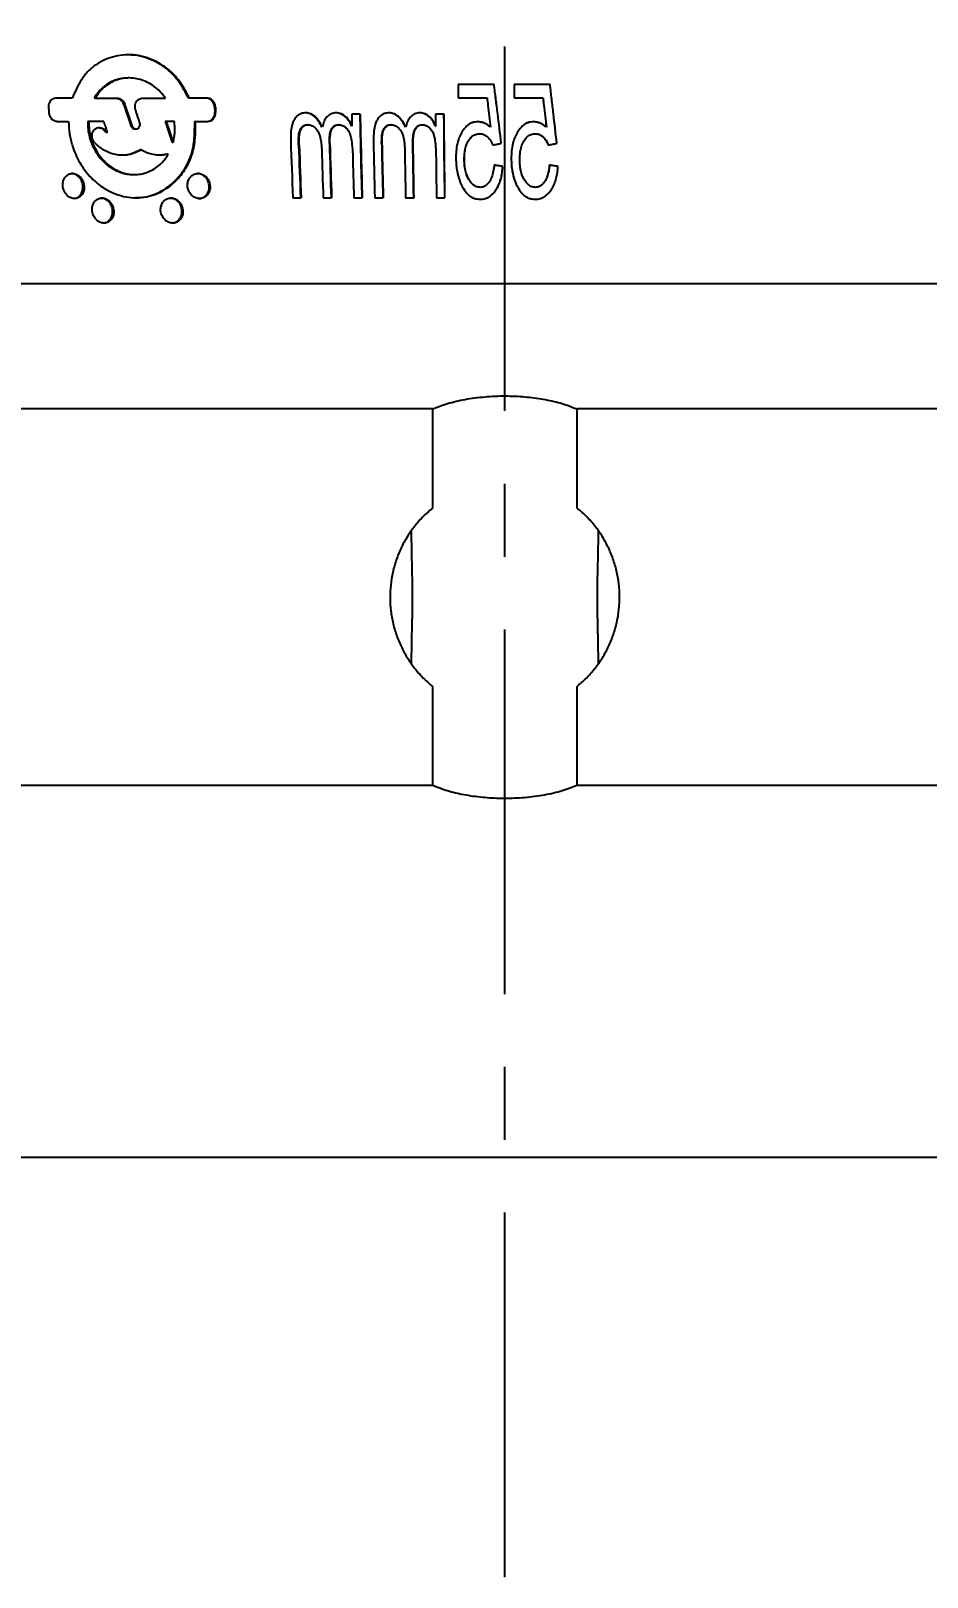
# Model space of a CAD drawing. Header units: millimetres. Extents: x 8 to 862, y 8 to 585.
# Drawn here: x 100.8 to 132.1, y 158.5 to 212.4 of the extents above; entities that cross this region are included whole.
import ezdxf

# ---------------------------------------------------------------- set-up
doc = ezdxf.new("R2010")
doc.units = ezdxf.units.MM
doc.linetypes.add('CENTERX2', pattern=[20.32, 12.7, -2.54, 2.54, -2.54])
doc.layers.add('CENTERLINE', color=4, linetype='CENTERX2')
doc.layers.add('DIMENSIONS', color=2, linetype='Continuous')
doc.layers.add('OUTLINE', color=7, linetype='Continuous', lineweight=25)
doc.styles.add('SLDTEXTSTYLE0', font='TXT', dxfattribs={"width": 0.75})
doc.dimstyles.new('SLDDIMSTYLE2', dxfattribs={"dimtxt": 3.5, "dimasz": 2, "dimexe": 0, "dimexo": 0.0625, "dimgap": 0.875, "dimtad": 1, "dimrnd": 1e-09, "dimzin": 12, "dimdsep": 46, "dimtxsty": 'SLDTEXTSTYLE0', "dimsah": 1, "dimcen": 0.09, "dimadec": 0, "dimazin": 3, "dimtfac": 1, "dimtofl": 0, "dimtmove": 0, "dimatfit": 3, "dimfxl": 0, "dimfrac": 2, "dimtolj": 1, "dimtzin": 12, "dimarcsym": 0})

# ---------------------------------------------------------------- blocks, each defined once
blk = doc.blocks.new('_D_51')
at = {"layer": 'DIMENSIONS'}
for p, q in [((62.483, 208.087), (37.903, 208.087)), ((39.903, 208.087), (39.903, 173.087)), ((117.521, 173.087), (37.903, 173.087))]:
    blk.add_line(p, q, dxfattribs=at)
for points in [[(39.903, 208.087), (39.403, 206.087), (40.403, 206.087)], [(39.903, 173.087), (40.403, 175.087), (39.403, 175.087)]]:
    blk.add_solid(points, dxfattribs=at)
at = {"layer": 'DIMENSIONS', "insert": (35.391, 188.002), "char_height": 3.5, "attachment_point": 1, "rotation": 90, "style": 'SLDTEXTSTYLE0'}
blk.add_mtext('35', dxfattribs=at)

msp = doc.modelspace()

# ---------------------------------------------------------------- linework, layer by layer
at = {"layer": 'CENTERLINE'}
msp.add_line((117.35918, 158.46862), (117.35918, 432.05254), dxfattribs=at)
at = {"layer": 'OUTLINE'}
for p, q in [((104.26988, 210.7126), (104.23156, 210.7126)), ((116.98414, 210.48531), (115.73455, 210.48531)), ((118.93386, 210.48531), (117.68422, 210.48531)), ((102.28102, 210.01075), (101.70878, 210.01075)), ((103.08904, 210.01075), (103.04829, 210.01075)), ((103.08904, 210.01075), (103.84266, 210.01075)), ((104.73744, 210.01075), (105.52991, 210.01075)), ((106.37067, 210.01075), (106.33929, 210.01075)), ((106.97647, 210.01075), (106.37067, 210.01075)), ((115.73715, 210.01778), (116.73826, 210.01778)), ((117.6837, 210.01778), (118.68503, 210.01778)), ((101.75735, 209.20061), (102.15894, 209.20061)), ((102.86506, 209.20061), (102.82345, 209.20061)), ((103.38728, 209.20061), (102.86506, 209.20061)), ((105.55919, 209.20061), (105.52531, 209.20061)), ((105.8439, 209.20061), (105.55919, 209.20061)), ((106.58265, 209.20061), (106.5517, 209.20061)), ((106.58265, 209.20061), (107.0087, 209.20061)), ((110.49662, 209.08271), (110.4769, 209.08271)), ((111.5693, 209.08271), (111.55266, 209.08271)), ((112.31991, 209.44635), (112.02425, 209.44635)), ((113.39574, 209.08271), (113.38435, 209.08271)), ((114.48104, 209.08271), (114.47277, 209.08271)), ((115.24315, 209.44635), (114.94486, 209.44635)), ((103.51413, 208.81541), (103.47427, 208.81541)), ((104.46976, 208.93639), (104.5072, 208.93639)), ((114.94887, 209.03645), (114.94195, 209.03645)), ((104.67864, 208.20709), (104.64195, 208.20709)), ((105.59665, 208.05554), (105.3658, 208.02335)), ((105.63062, 208.05554), (105.59665, 208.05554)), ((105.80038, 208.46591), (105.76701, 208.46591)), ((115.94548, 207.87654), (115.94957, 207.87654)), ((104.41606, 207.34738), (104.45546, 207.34738)), ((109.97447, 206.53726), (110.26271, 206.53726)), ((111.03378, 206.53726), (111.32378, 206.53726)), ((112.09921, 206.53726), (112.39071, 206.53726)), ((112.82862, 206.53726), (113.12098, 206.53726)), ((113.90203, 206.53726), (114.1954, 206.53726)), ((114.97878, 206.53726), (115.27288, 206.53726)), ((151.37801, 203.53726), (83.34036, 203.53726)), ((114.85231, 199.17647), (86.65323, 199.17647)), ((114.85231, 195.73361), (114.85231, 199.17647)), ((148.06513, 199.17647), (119.86605, 199.17647)), ((119.86605, 199.17647), (119.86605, 195.73361)), ((114.85231, 186.05678), (114.85231, 189.49963)), ((119.86605, 189.49963), (119.86605, 186.05678)), ((114.85231, 186.05678), (86.65323, 186.05678)), ((148.06513, 186.05678), (119.86605, 186.05678)), ((158.0304, 173.08726), (76.68797, 173.08726))]:
    msp.add_line(p, q, dxfattribs=at)
at = {"layer": 'OUTLINE', "flags": 128}
for points in [[(115.73455, 210.48531), (115.73486, 210.42684), (115.73518, 210.36837), (115.7355, 210.30992), (115.73582, 210.25147), (115.73615, 210.19304), (115.73648, 210.1346), (115.73682, 210.07618), (115.73715, 210.01778)], [(117.68422, 210.48531), (117.68416, 210.42684), (117.68409, 210.36837), (117.68403, 210.30992), (117.68396, 210.25147), (117.6839, 210.19304), (117.68383, 210.1346), (117.68377, 210.07618), (117.6837, 210.01778)], [(117.68515, 210.48531), (117.68508, 210.42684), (117.68502, 210.36837), (117.68495, 210.30992), (117.68489, 210.25147), (117.68483, 210.19304), (117.68476, 210.1346), (117.68469, 210.07618), (117.68462, 210.01778)], [(114.94486, 209.44635), (114.94534, 209.39508), (114.94584, 209.34382), (114.94633, 209.29258), (114.94683, 209.24133), (114.94734, 209.1901), (114.94785, 209.13887), (114.94836, 209.08766), (114.94887, 209.03645)], [(115.26675, 206.53726), (115.26246, 206.89916), (115.25833, 207.2616), (115.25437, 207.62456), (115.25058, 207.98802), (115.24695, 208.35194), (115.24349, 208.71632), (115.24021, 209.08113), (115.23708, 209.44635)], [(115.27288, 206.53726), (115.26858, 206.89915), (115.26444, 207.26159), (115.26047, 207.62455), (115.25667, 207.988), (115.25304, 208.35193), (115.24957, 208.71631), (115.24628, 209.08112), (115.24315, 209.44635)], [(114.1861, 206.53726), (114.18184, 206.77259), (114.17768, 207.00816), (114.17363, 207.24394), (114.16969, 207.47996), (114.16585, 207.71618), (114.16212, 207.95261), (114.1585, 208.18923), (114.15499, 208.42605)], [(114.1954, 206.53726), (114.19112, 206.77259), (114.18696, 207.00815), (114.1829, 207.24394), (114.17895, 207.47995), (114.1751, 207.71617), (114.17137, 207.9526), (114.16774, 208.18923), (114.16422, 208.42605)], [(114.95962, 208.04537), (114.96183, 207.85638), (114.9641, 207.66752), (114.96641, 207.47879), (114.96878, 207.2902), (114.9712, 207.10175), (114.97368, 206.91344), (114.9762, 206.72527), (114.97878, 206.53726)]]:
    msp.add_lwpolyline(points, dxfattribs=at)
at = {"layer": 'OUTLINE'}
for centre, radius, start, end in [((205.69204, 215.96152), 104.42081, 183.4382256, 183.5409999), ((270.99792, 215.92558), 163.87049, 182.1775354, 182.242952), ((270.781, 215.92933), 163.62503, 182.1821173, 182.2476323), ((419.50986, 215.90272), 307.55338, 181.20288, 181.2792607), ((434.60596, 215.81827), 322.36348, 181.1325968, 181.6498034), ((433.88038, 215.81707), 321.62357, 181.1349897, 181.6533868), ((325.35632, 215.78179), 215.58016, 181.929014, 182.4577183), ((334.67886, 215.77497), 224.62703, 181.8895342, 182.3569353), ((334.20504, 215.77446), 224.13276, 181.8935723, 182.3620055), ((361.98991, 215.76446), 251.12571, 181.7201149, 182.1057149), ((375.24444, 215.77602), 264.10003, 181.5947603, 182.0047327), ((374.63261, 215.77409), 263.47079, 181.598151, 182.0091034), ((413.48023, 215.7526), 301.52188, 181.4647015, 181.75139), ((463.61512, 215.77425), 350.90809, 181.183718, 181.5083781), ((488.80372, 215.77179), 375.80867, 181.1287885, 181.408038), ((487.98477, 215.7713), 374.97751, 181.1312167, 181.4110854), ((572.5432, 215.75438), 458.73378, 180.9402871, 181.1512943)]:
    msp.add_arc(centre, radius, start, end, dxfattribs=at)
for points, knots in [([(106.37067, 210.01075), (106.3182, 210.10833), (106.21326, 210.30347), (106.03795, 210.58481), (105.81704, 210.85601), (105.53875, 211.09308), (105.21511, 211.29137), (104.8688, 211.4333), (104.50612, 211.51654), (104.13593, 211.53102), (103.7746, 211.47797), (103.43511, 211.36307), (103.11849, 211.19187), (102.83447, 210.95647), (102.60271, 210.66529), (102.4286, 210.34053), (102.33025, 210.12075), (102.28102, 210.01075)], [0, 0, 0, 0, 0.05851516, 0.11702144, 0.17511686, 0.24369729, 0.3123296, 0.38078561, 0.4492182, 0.5194098, 0.58961946, 0.65715962, 0.72467662, 0.79566451, 0.86663556, 0.93325641, 1, 1, 1, 1]), ([(106.33929, 210.01075), (106.28668, 210.10834), (106.18146, 210.3035), (106.00571, 210.58481), (105.78413, 210.85617), (105.50488, 211.09324), (105.17997, 211.29212), (104.83257, 211.43213), (104.50356, 211.51359), (104.29354, 211.5148), (104.20465, 211.51531)], [0, 0, 0, 0, 0.11698715, 0.23395504, 0.35010311, 0.48753545, 0.62507268, 0.76224735, 0.89937488, 1, 1, 1, 1]), ([(104.1622, 210.70804), (104.15081, 210.70833), (104.05818, 210.71068), (103.88829, 210.67217), (103.66072, 210.5929), (103.45183, 210.46853), (103.28212, 210.32273), (103.14755, 210.16806), (103.08138, 210.06319), (103.04829, 210.01075)], [0, 0, 0, 0, 0.02480262, 0.20169263, 0.37859591, 0.55627241, 0.73397443, 0.86698239, 1, 1, 1, 1]), ([(105.52991, 210.01075), (105.4716, 210.08701), (105.35499, 210.23949), (105.14129, 210.42398), (104.90759, 210.56696), (104.66284, 210.66333), (104.41239, 210.71227), (104.16563, 210.71621), (103.92633, 210.67485), (103.70029, 210.59242), (103.49252, 210.46954), (103.32328, 210.32382), (103.18861, 210.169), (103.12223, 210.06351), (103.08904, 210.01075)], [0, 0, 0, 0, 0.09308873, 0.18615466, 0.27559068, 0.36501264, 0.4506347, 0.53625323, 0.62011612, 0.70398603, 0.78825045, 0.87252884, 0.93626076, 1, 1, 1, 1]), ([(117.23481, 208.4358), (117.19316, 208.77659), (117.13067, 209.28785), (117.0465, 209.9716), (117.00422, 210.31407), (116.98307, 210.48531)], [0, 0, 0, 0, 0.49987578, 0.74992334, 1, 1, 1, 1]), ([(117.23517, 208.4358), (117.19364, 208.77659), (117.13132, 209.28784), (117.0474, 209.97159), (117.00523, 210.31406), (116.98414, 210.48531)], [0, 0, 0, 0, 0.49987544, 0.74992213, 1, 1, 1, 1]), ([(119.16897, 208.4358), (119.13039, 208.77659), (119.0725, 209.28784), (118.99366, 209.97159), (118.9538, 210.31406), (118.93386, 210.48531)], [0, 0, 0, 0, 0.49987532, 0.74992197, 1, 1, 1, 1]), ([(101.70878, 210.01075), (101.67543, 210.00638), (101.61246, 209.99812), (101.53596, 209.94038), (101.48348, 209.862), (101.45909, 209.77718), (101.45916, 209.72109), (101.45919, 209.69916)], [0, 0, 0, 0, 0.23322634, 0.44032704, 0.64629132, 0.861649, 1, 1, 1, 1]), ([(103.80406, 210.01075), (103.83774, 210.00694), (103.90221, 209.99963), (103.98679, 209.94328), (104.04805, 209.87221), (104.07036, 209.81585), (104.08025, 209.79086)], [0, 0, 0, 0, 0.27858867, 0.53324684, 0.7931356, 1, 1, 1, 1]), ([(103.84266, 210.01075), (103.87635, 210.00691), (103.94066, 209.99958), (104.02492, 209.94321), (104.08596, 209.87226), (104.10822, 209.81592), (104.11812, 209.79086)], [0, 0, 0, 0, 0.27911325, 0.5327883, 0.79227272, 1, 1, 1, 1]), ([(104.08025, 209.79086), (104.10017, 209.72947), (104.14997, 209.57598), (104.23004, 209.33054), (104.29045, 209.14661), (104.32066, 209.05464)], [0, 0, 0, 0, 0.249994354, 0.624989122, 1, 1, 1, 1]), ([(104.11812, 209.79086), (104.138, 209.72947), (104.18769, 209.57598), (104.26759, 209.33054), (104.32788, 209.14661), (104.35803, 209.05464)], [0, 0, 0, 0, 0.24999352, 0.62498814, 1, 1, 1, 1]), ([(104.48986, 209.60745), (104.48168, 209.64395), (104.46533, 209.71697), (104.4852, 209.82694), (104.53608, 209.91989), (104.61316, 209.98393), (104.68498, 210.00824), (104.72678, 210.01024), (104.73744, 210.01075)], [0, 0, 0, 0, 0.19431808, 0.38880622, 0.58116498, 0.76500389, 0.94006909, 1, 1, 1, 1]), ([(107.24577, 209.69916), (107.24074, 209.73616), (107.23057, 209.81092), (107.17156, 209.90837), (107.08925, 209.97731), (107.00974, 210.00702), (106.96217, 210.00984), (106.94682, 210.01075)], [0, 0, 0, 0, 0.23226032, 0.46921818, 0.68969321, 0.89990949, 1, 1, 1, 1]), ([(107.27463, 209.69916), (107.2696, 209.73616), (107.25944, 209.81101), (107.20042, 209.90861), (107.11806, 209.97759), (107.03881, 210.00708), (106.99156, 210.00987), (106.97647, 210.01075)], [0, 0, 0, 0, 0.23256778, 0.47046506, 0.69141545, 0.90142667, 1, 1, 1, 1]), ([(116.73826, 210.01778), (116.74886, 209.93232), (116.77535, 209.71867), (116.81764, 209.37714), (116.84924, 209.12134), (116.86504, 208.99343)], [0, 0, 0, 0, 0.24998644, 0.62497722, 1, 1, 1, 1]), ([(118.68503, 210.01778), (118.69502, 209.93232), (118.71999, 209.71867), (118.7597, 209.37714), (118.78921, 209.12134), (118.80397, 208.99343)], [0, 0, 0, 0, 0.24998644, 0.62497745, 1, 1, 1, 1]), ([(118.68882, 210.01778), (118.69884, 209.93232), (118.72389, 209.71867), (118.76371, 209.37714), (118.79332, 209.12134), (118.80812, 208.99343)], [0, 0, 0, 0, 0.24998754, 0.62497894, 1, 1, 1, 1]), ([(101.47059, 209.5122), (101.47625, 209.47523), (101.48773, 209.4003), (101.54559, 209.30251), (101.62475, 209.23336), (101.6996, 209.20415), (101.74359, 209.20145), (101.75735, 209.20061)], [0, 0, 0, 0, 0.23269638, 0.47163961, 0.69382916, 0.90424049, 1, 1, 1, 1]), ([(102.15894, 209.20061), (102.16661, 209.05566), (102.18194, 208.76595), (102.27386, 208.37837), (102.40005, 208.04663), (102.5416, 207.76786), (102.70923, 207.51113), (102.90058, 207.28025), (103.1112, 207.0769), (103.37293, 206.87663), (103.69287, 206.70086), (104.06129, 206.57744), (104.43144, 206.52831), (104.78692, 206.54614), (105.1262, 206.62884), (105.44341, 206.76845), (105.73295, 206.96521), (105.99571, 207.21598), (106.22234, 207.5156), (106.38834, 207.82529), (106.4913, 208.12522), (106.54826, 208.40096), (106.58376, 208.76002), (106.58308, 209.02789), (106.58265, 209.20061)], [0, 0, 0, 0, 0.05471452, 0.1093601, 0.14825321, 0.18727929, 0.22616136, 0.26314642, 0.3002593, 0.33723079, 0.38922586, 0.44120286, 0.48944453, 0.53768216, 0.58413825, 0.63059805, 0.67790097, 0.72522905, 0.77599288, 0.8267362, 0.86262659, 0.89869185, 0.93467682, 1, 1, 1, 1]), ([(102.82345, 209.20061), (102.82485, 209.10619), (102.82766, 208.91737), (102.8857, 208.63048), (102.98643, 208.34954), (103.13167, 208.08396), (103.31619, 207.84835), (103.52991, 207.6523), (103.76743, 207.50116), (104.01418, 207.40135), (104.23391, 207.35111), (104.36628, 207.35243), (104.41615, 207.35293)], [0, 0, 0, 0, 0.10325111, 0.20649482, 0.3158973, 0.42528857, 0.53311161, 0.64091005, 0.743398, 0.84586877, 0.94192094, 1, 1, 1, 1]), ([(102.86506, 209.20061), (102.86649, 209.10621), (102.86934, 208.91741), (102.92735, 208.63025), (103.02815, 208.34872), (103.17369, 208.08241), (103.35863, 207.84634), (103.57265, 207.6501), (103.81026, 207.49974), (104.0567, 207.39886), (104.30793, 207.348), (104.55221, 207.34338), (104.78775, 207.38408), (105.00923, 207.46461), (105.21353, 207.58448), (105.38461, 207.72935), (105.52464, 207.88774), (105.59529, 207.9996), (105.63062, 208.05554)], [0, 0, 0, 0, 0.06626612, 0.13252727, 0.20295218, 0.27336807, 0.34269478, 0.41200519, 0.47770627, 0.54339437, 0.60477545, 0.66615982, 0.72509085, 0.78403868, 0.8434501, 0.90288526, 0.95143537, 1, 1, 1, 1]), ([(103.51413, 208.81541), (103.49294, 208.87959), (103.46114, 208.97585), (103.4189, 209.10427), (103.39782, 209.16849), (103.38728, 209.20061)], [0, 0, 0, 0, 0.49998775, 0.74999485, 1, 1, 1, 1]), ([(104.35803, 209.05464), (104.36522, 209.0374), (104.3804, 209.001), (104.42231, 208.96106), (104.47201, 208.93768), (104.52211, 208.93426), (104.56872, 208.94886), (104.60755, 208.97877), (104.63569, 209.02248), (104.64963, 209.07612), (104.64683, 209.1216), (104.63974, 209.14677), (104.63793, 209.15316)], [0, 0, 0, 0, 0.10775521, 0.22745398, 0.3307158, 0.4357492, 0.53289952, 0.63411295, 0.73828006, 0.84760155, 0.96130652, 1, 1, 1, 1]), ([(104.47324, 206.54379), (104.5653, 206.545), (104.77199, 206.54773), (105.08567, 206.6282), (105.40386, 206.76565), (105.69717, 206.96333), (105.96029, 207.21359), (106.18961, 207.51461), (106.3443, 207.80405), (106.43854, 208.05636), (106.492, 208.25851), (106.5254, 208.46897), (106.5519, 208.78342), (106.55178, 209.02835), (106.5517, 209.20061)], [0, 0, 0, 0, 0.07395255, 0.16603699, 0.26069354, 0.35449464, 0.45070323, 0.55109332, 0.65402961, 0.70703489, 0.76002601, 0.81491441, 0.86983389, 1, 1, 1, 1]), ([(104.63793, 209.15316), (104.61318, 209.22885), (104.57606, 209.34237), (104.52675, 209.49383), (104.50216, 209.56958), (104.48986, 209.60745)], [0, 0, 0, 0, 0.49998909, 0.749995, 1, 1, 1, 1]), ([(105.52531, 209.20061), (105.54536, 209.13934), (105.59549, 208.98615), (105.67601, 208.74122), (105.73668, 208.55768), (105.76701, 208.46591)], [0, 0, 0, 0, 0.24999023, 0.62498606, 1, 1, 1, 1]), ([(105.55919, 209.20061), (105.5792, 209.13934), (105.62922, 208.98615), (105.70957, 208.74122), (105.77011, 208.55768), (105.80038, 208.46591)], [0, 0, 0, 0, 0.24998927, 0.62498499, 1, 1, 1, 1]), ([(105.80038, 208.46591), (105.81448, 208.52587), (105.84267, 208.64581), (105.86998, 208.8914), (105.85429, 209.07744), (105.8439, 209.20061)], [0, 0, 0, 0, 0.25258434, 0.5051913, 1, 1, 1, 1]), ([(106.97898, 209.20061), (107.01464, 209.20499), (107.08198, 209.21325), (107.165, 209.271), (107.22302, 209.34947), (107.25115, 209.43432), (107.25247, 209.4904), (107.25299, 209.5122)], [0, 0, 0, 0, 0.23306306, 0.44003126, 0.64636284, 0.86252376, 1, 1, 1, 1]), ([(107.0087, 209.20061), (107.04437, 209.20501), (107.11155, 209.21331), (107.19421, 209.27108), (107.25195, 209.34937), (107.28003, 209.43418), (107.28134, 209.49032), (107.28186, 209.5122)], [0, 0, 0, 0, 0.23342954, 0.43956206, 0.64549818, 0.86181095, 1, 1, 1, 1]), ([(110.42708, 209.4983), (110.373, 209.49384), (110.26924, 209.48528), (110.13501, 209.40748), (110.04371, 209.305), (109.98364, 209.19402), (109.93343, 209.04977), (109.89638, 208.82543), (109.8976, 208.63716), (109.89834, 208.52509)], [0, 0, 0, 0, 0.129327027, 0.24813986, 0.366334743, 0.458827209, 0.551519235, 0.733011505, 1, 1, 1, 1]), ([(110.17397, 208.36843), (110.1725, 208.42662), (110.16957, 208.54292), (110.17504, 208.70933), (110.20159, 208.8583), (110.25887, 208.97273), (110.33423, 209.043), (110.40849, 209.07839), (110.45587, 209.08138), (110.4769, 209.08271)], [0, 0, 0, 0, 0.20001783, 0.39972107, 0.57214002, 0.71902196, 0.83646716, 0.92743413, 1, 1, 1, 1]), ([(110.19467, 208.36843), (110.1932, 208.42662), (110.19026, 208.54291), (110.19568, 208.70933), (110.22213, 208.85832), (110.27923, 208.97272), (110.35431, 209.04294), (110.42829, 209.07836), (110.47557, 209.08137), (110.49662, 209.08271)], [0, 0, 0, 0, 0.20016033, 0.40000241, 0.57258617, 0.71961421, 0.83670716, 0.92731357, 1, 1, 1, 1]), ([(110.98284, 209.00073), (110.94741, 209.07103), (110.89404, 209.1769), (110.79795, 209.3032), (110.70367, 209.39669), (110.59918, 209.4629), (110.49243, 209.49171), (110.43567, 209.4961), (110.40722, 209.4983)], [0, 0, 0, 0, 0.2922134, 0.44002042, 0.58747715, 0.78494446, 0.89218205, 1, 1, 1, 1]), ([(111.00113, 209.00073), (110.96575, 209.07109), (110.91249, 209.17704), (110.81649, 209.30347), (110.7224, 209.39693), (110.61821, 209.46302), (110.5119, 209.49173), (110.4554, 209.4961), (110.42708, 209.4983)], [0, 0, 0, 0, 0.29273987, 0.44081378, 0.58854276, 0.78560078, 0.89251072, 1, 1, 1, 1]), ([(110.49662, 209.08271), (110.53932, 209.07848), (110.6259, 209.06991), (110.74827, 208.98886), (110.83714, 208.87781), (110.89536, 208.7528), (110.93883, 208.60815), (110.9667, 208.43147), (110.9738, 208.29481), (110.97736, 208.22638)], [0, 0, 0, 0, 0.1185061, 0.24026192, 0.39209311, 0.50520057, 0.61860727, 0.80905635, 1, 1, 1, 1]), ([(111.48664, 209.4983), (111.45448, 209.49593), (111.39038, 209.49121), (111.27242, 209.456), (111.14875, 209.35946), (111.04826, 209.19565), (111.01719, 209.06717), (111.00113, 209.00073)], [0, 0, 0, 0, 0.12667718, 0.25251073, 0.48134358, 0.7318152, 1, 1, 1, 1]), ([(111.2467, 208.42605), (111.24611, 208.47941), (111.24492, 208.5862), (111.25663, 208.72952), (111.28162, 208.8538), (111.32171, 208.94997), (111.38275, 209.02537), (111.46109, 209.07541), (111.52217, 209.08028), (111.55266, 209.08271)], [0, 0, 0, 0, 0.196662199, 0.393584966, 0.52975212, 0.664980874, 0.776238503, 0.888290157, 1, 1, 1, 1]), ([(111.26431, 208.42605), (111.26371, 208.47941), (111.2625, 208.58619), (111.27417, 208.72959), (111.29911, 208.85404), (111.33918, 208.95025), (111.40008, 209.02552), (111.47807, 209.07542), (111.53891, 209.08028), (111.5693, 209.08271)], [0, 0, 0, 0, 0.19680938, 0.39388091, 0.5304511, 0.66607868, 0.77693697, 0.88859518, 1, 1, 1, 1]), ([(112.01782, 209.03645), (111.99473, 209.08483), (111.94864, 209.1814), (111.85287, 209.31709), (111.74585, 209.41176), (111.64288, 209.46652), (111.55815, 209.49363), (111.49951, 209.49673), (111.46982, 209.4983)], [0, 0, 0, 0, 0.21153986, 0.42224056, 0.65070088, 0.76636629, 0.8817152, 1, 1, 1, 1]), ([(112.03313, 209.03645), (112.01009, 209.08485), (111.9641, 209.18147), (111.86849, 209.31729), (111.7615, 209.41204), (111.65851, 209.4669), (111.57411, 209.49368), (111.5159, 209.49675), (111.48664, 209.4983)], [0, 0, 0, 0, 0.21187119, 0.42289564, 0.65177181, 0.76768828, 0.88326183, 1, 1, 1, 1]), ([(111.5693, 209.08271), (111.61163, 209.0788), (111.69742, 209.07089), (111.81843, 208.99349), (111.90334, 208.88579), (111.95892, 208.7673), (112.00466, 208.61188), (112.04301, 208.37025), (112.05173, 208.1659), (112.05687, 208.04537)], [0, 0, 0, 0, 0.10019188, 0.20308583, 0.32804323, 0.41948762, 0.51121447, 0.71170993, 1, 1, 1, 1]), ([(113.3303, 209.4983), (113.27544, 209.49384), (113.17019, 209.48528), (113.03319, 209.40748), (112.93938, 209.305), (112.87709, 209.19402), (112.82437, 209.04977), (112.78393, 208.82543), (112.78267, 208.63716), (112.78191, 208.52509)], [0, 0, 0, 0, 0.12932719, 0.24813986, 0.36633508, 0.45882683, 0.55151898, 0.7330113, 1, 1, 1, 1]), ([(113.06798, 208.36843), (113.06729, 208.42662), (113.06591, 208.54292), (113.07366, 208.70933), (113.1025, 208.8583), (113.16203, 208.97273), (113.2393, 209.043), (113.31499, 209.07839), (113.36303, 209.08138), (113.38435, 209.08271)], [0, 0, 0, 0, 0.20001753, 0.3997213, 0.57213981, 0.71902208, 0.83646743, 0.92743414, 1, 1, 1, 1]), ([(113.08034, 208.36843), (113.07965, 208.42662), (113.07826, 208.54291), (113.08597, 208.70933), (113.11472, 208.85832), (113.17407, 208.97272), (113.25105, 209.04294), (113.32646, 209.07836), (113.3744, 209.08137), (113.39574, 209.08271)], [0, 0, 0, 0, 0.20016115, 0.40000304, 0.57258653, 0.71961446, 0.83670744, 0.92731417, 1, 1, 1, 1]), ([(113.89558, 209.00073), (113.8606, 209.07103), (113.80791, 209.1769), (113.71217, 209.3032), (113.61784, 209.39669), (113.51281, 209.4629), (113.40501, 209.49171), (113.34756, 209.4961), (113.31875, 209.4983)], [0, 0, 0, 0, 0.29221311, 0.44002036, 0.58747719, 0.78494368, 0.89218122, 1, 1, 1, 1]), ([(113.90551, 209.00073), (113.8706, 209.07109), (113.81802, 209.17703), (113.72238, 209.30347), (113.62824, 209.39693), (113.52351, 209.46302), (113.41616, 209.49173), (113.35897, 209.4961), (113.3303, 209.4983)], [0, 0, 0, 0, 0.29273974, 0.44081331, 0.58854298, 0.78560132, 0.89251046, 1, 1, 1, 1]), ([(113.39574, 209.08271), (113.43894, 209.07848), (113.52654, 209.06991), (113.64944, 208.98886), (113.738, 208.87781), (113.79532, 208.7528), (113.83741, 208.60815), (113.86324, 208.43147), (113.86854, 208.29481), (113.87119, 208.22638)], [0, 0, 0, 0, 0.11850672, 0.24026214, 0.39209318, 0.50520079, 0.61860713, 0.80905656, 1, 1, 1, 1]), ([(114.4025, 209.4983), (114.36997, 209.49593), (114.30512, 209.49121), (114.18546, 209.456), (114.05925, 209.35946), (113.95564, 209.19565), (113.9226, 209.06717), (113.90551, 209.00073)], [0, 0, 0, 0, 0.12667759, 0.25251127, 0.48134441, 0.73181597, 1, 1, 1, 1]), ([(114.15499, 208.42605), (114.15511, 208.47941), (114.15534, 208.5862), (114.16907, 208.72952), (114.19593, 208.8538), (114.23769, 208.94997), (114.30034, 209.02537), (114.38014, 209.07541), (114.44193, 209.08028), (114.47277, 209.08271)], [0, 0, 0, 0, 0.19666115, 0.3935841, 0.52975185, 0.66498107, 0.77623748, 0.88829041, 1, 1, 1, 1]), ([(114.16422, 208.42605), (114.16433, 208.47941), (114.16455, 208.5862), (114.17824, 208.72959), (114.20507, 208.85404), (114.24681, 208.95025), (114.30932, 209.02552), (114.38876, 209.07542), (114.4503, 209.08028), (114.48104, 209.08271)], [0, 0, 0, 0, 0.19680871, 0.39388093, 0.53045159, 0.66607878, 0.77693693, 0.88859549, 1, 1, 1, 1]), ([(114.94195, 209.03645), (114.91923, 209.08483), (114.8739, 209.1814), (114.77885, 209.31709), (114.6719, 209.41176), (114.56852, 209.46652), (114.48324, 209.49363), (114.42402, 209.49673), (114.39403, 209.4983)], [0, 0, 0, 0, 0.21153996, 0.42224041, 0.65070031, 0.766366, 0.88171517, 1, 1, 1, 1]), ([(114.94887, 209.03645), (114.92622, 209.08485), (114.88099, 209.18147), (114.7861, 209.31729), (114.67918, 209.41204), (114.5758, 209.4669), (114.49084, 209.49368), (114.43205, 209.49675), (114.4025, 209.4983)], [0, 0, 0, 0, 0.21187103, 0.42289561, 0.65177208, 0.76768854, 0.88326154, 1, 1, 1, 1]), ([(114.48104, 209.08271), (114.52376, 209.0788), (114.61034, 209.07089), (114.73159, 208.99349), (114.81596, 208.88579), (114.87055, 208.7673), (114.91471, 208.61188), (114.95019, 208.37025), (114.95612, 208.1659), (114.95962, 208.04537)], [0, 0, 0, 0, 0.10019135, 0.20308541, 0.32804311, 0.41948711, 0.51121423, 0.71170979, 1, 1, 1, 1]), ([(116.40284, 209.18661), (116.34181, 209.1806), (116.24727, 209.17128), (116.13292, 209.11305), (116.03991, 209.04476), (115.94816, 208.95046), (115.84986, 208.81215), (115.76437, 208.63904), (115.69555, 208.41615), (115.65913, 208.16743), (115.65493, 207.98873), (115.65283, 207.89927)], [0, 0, 0, 0, 0.109817659, 0.170140323, 0.230616812, 0.319754557, 0.409031142, 0.540306063, 0.671744162, 0.835689251, 1, 1, 1, 1]), ([(116.86361, 208.99343), (116.82353, 209.02608), (116.75447, 209.08232), (116.64063, 209.1408), (116.52625, 209.17887), (116.44388, 209.18392), (116.40009, 209.18661)], [0, 0, 0, 0, 0.30195431, 0.52009574, 0.74487593, 1, 1, 1, 1]), ([(116.86504, 208.99343), (116.82499, 209.02614), (116.75615, 209.08236), (116.64267, 209.14079), (116.52871, 209.17885), (116.44657, 209.18391), (116.40284, 209.18661)], [0, 0, 0, 0, 0.30266257, 0.52032524, 0.74460487, 1, 1, 1, 1]), ([(118.34351, 209.18661), (118.28243, 209.1806), (118.18781, 209.17128), (118.07295, 209.11305), (117.97935, 209.04476), (117.88677, 208.95046), (117.78725, 208.81215), (117.7002, 208.63904), (117.62937, 208.41615), (117.59067, 208.16743), (117.58478, 207.98873), (117.58184, 207.89927)], [0, 0, 0, 0, 0.10981717, 0.17014044, 0.23061682, 0.31975423, 0.40903072, 0.54030608, 0.67174428, 0.83568918, 1, 1, 1, 1]), ([(118.34634, 209.18661), (118.28527, 209.18063), (118.19047, 209.17136), (118.07519, 209.11317), (117.98112, 209.04477), (117.88818, 208.95033), (117.78845, 208.81207), (117.70124, 208.63913), (117.6302, 208.4164), (117.59136, 208.16763), (117.58544, 207.98879), (117.58248, 207.89927)], [0, 0, 0, 0, 0.10971035, 0.17030923, 0.23106121, 0.320267, 0.40961058, 0.54062504, 0.67179886, 0.8357155, 1, 1, 1, 1]), ([(118.80397, 208.99343), (118.76422, 209.02614), (118.69588, 209.08236), (118.58292, 209.14079), (118.46931, 209.17885), (118.38722, 209.18391), (118.34351, 209.18661)], [0, 0, 0, 0, 0.30266309, 0.52032367, 0.74460396, 1, 1, 1, 1]), ([(103.07317, 208.44884), (103.0512, 208.47662), (103.00662, 208.533), (102.97407, 208.63964), (102.97397, 208.75054), (103.00765, 208.85302), (103.07183, 208.93241), (103.15501, 208.9786), (103.24598, 208.98928), (103.33422, 208.96625), (103.39226, 208.92821), (103.41958, 208.90151), (103.4247, 208.8965)], [0, 0, 0, 0, 0.11094119, 0.22515323, 0.33933416, 0.45774622, 0.56988913, 0.67722026, 0.77940063, 0.8782486, 0.9771836, 1, 1, 1, 1]), ([(103.21862, 208.98033), (103.24339, 208.9758), (103.2974, 208.96591), (103.3518, 208.92836), (103.37937, 208.90158), (103.3846, 208.8965)], [0, 0, 0, 0, 0.40709032, 0.8876162, 1, 1, 1, 1]), ([(103.3846, 208.8965), (103.39194, 208.8891), (103.40663, 208.8743), (103.43618, 208.84677), (103.45922, 208.8278), (103.47427, 208.81541)], [0, 0, 0, 0, 0.25751668, 0.51502232, 1, 1, 1, 1]), ([(103.4247, 208.8965), (103.43203, 208.88909), (103.44671, 208.87427), (103.47618, 208.84674), (103.49915, 208.82778), (103.51413, 208.81541)], [0, 0, 0, 0, 0.25791796, 0.51583131, 1, 1, 1, 1]), ([(104.32066, 209.05464), (104.32787, 209.03737), (104.34307, 209.00093), (104.38498, 208.96166), (104.42979, 208.93865), (104.45819, 208.93855), (104.46989, 208.9385)], [0, 0, 0, 0, 0.267261333, 0.563766533, 0.820191394, 1, 1, 1, 1]), ([(115.94548, 207.87654), (115.94757, 207.96456), (115.9512, 208.11726), (115.99564, 208.33061), (116.06782, 208.50588), (116.17192, 208.64637), (116.30184, 208.74247), (116.41083, 208.76773), (116.47012, 208.77057), (116.47959, 208.77102)], [0, 0, 0, 0, 0.22931377, 0.39784962, 0.56559751, 0.71950735, 0.8471471, 0.9755803, 1, 1, 1, 1]), ([(115.94957, 207.87654), (115.95165, 207.96455), (115.95527, 208.1174), (115.99968, 208.33106), (116.07183, 208.50641), (116.17569, 208.64669), (116.30502, 208.74251), (116.41361, 208.76773), (116.47268, 208.77057), (116.48212, 208.77102)], [0, 0, 0, 0, 0.22951457, 0.39861195, 0.5669136, 0.7202845, 0.84757018, 0.97565755, 1, 1, 1, 1]), ([(116.48212, 208.77102), (116.52463, 208.76663), (116.61354, 208.75745), (116.74602, 208.67542), (116.86243, 208.54698), (116.91284, 208.43278), (116.93766, 208.37654)], [0, 0, 0, 0, 0.19762074, 0.41330532, 0.7111109, 1, 1, 1, 1]), ([(117.87864, 207.87654), (117.88155, 207.96455), (117.88662, 208.1174), (117.93299, 208.33106), (118.00674, 208.50641), (118.11186, 208.64669), (118.24204, 208.74251), (118.35085, 208.76773), (118.40994, 208.77057), (118.41937, 208.77102)], [0, 0, 0, 0, 0.22951477, 0.39861233, 0.56691349, 0.72028454, 0.84756995, 0.97565777, 1, 1, 1, 1]), ([(118.41937, 208.77102), (118.46184, 208.76663), (118.55065, 208.75745), (118.68237, 208.67542), (118.7976, 208.54698), (118.84696, 208.43278), (118.87126, 208.37654)], [0, 0, 0, 0, 0.197620763, 0.413305948, 0.711110531, 1, 1, 1, 1]), ([(118.42243, 208.77102), (118.46489, 208.76666), (118.55396, 208.75751), (118.68614, 208.67549), (118.80177, 208.54694), (118.85128, 208.43272), (118.87563, 208.37654)], [0, 0, 0, 0, 0.19729504, 0.41387154, 0.71173784, 1, 1, 1, 1]), ([(104.67864, 208.20709), (104.60922, 208.16796), (104.4704, 208.08969), (104.24492, 208.02839), (104.01831, 208.01053), (103.79815, 208.03408), (103.58512, 208.09694), (103.39232, 208.19111), (103.21952, 208.30871), (103.12195, 208.40213), (103.07317, 208.44884)], [0, 0, 0, 0, 0.13840557, 0.27678197, 0.40428681, 0.53179828, 0.65580274, 0.77983432, 0.88990682, 1, 1, 1, 1]), ([(104.64195, 208.20709), (104.57249, 208.16825), (104.43357, 208.09056), (104.21356, 208.02777), (104.06562, 208.02157), (103.9975, 208.01872)], [0, 0, 0, 0, 0.35048185, 0.70089384, 1, 1, 1, 1]), ([(105.63062, 208.05554), (105.55118, 208.04094), (105.40119, 208.01339), (105.17261, 208.02733), (104.92893, 208.07959), (104.76967, 208.16072), (104.67864, 208.20709)], [0, 0, 0, 0, 0.2487023, 0.46957168, 0.69681913, 1, 1, 1, 1]), ([(116.93644, 208.37654), (116.96235, 208.38169), (117.01417, 208.39198), (117.11362, 208.41173), (117.18718, 208.42634), (117.23481, 208.4358)], [0, 0, 0, 0, 0.26055172, 0.52110037, 1, 1, 1, 1]), ([(116.93766, 208.37654), (116.96357, 208.3817), (117.01538, 208.39203), (117.11455, 208.41178), (117.18781, 208.42637), (117.23517, 208.4358)], [0, 0, 0, 0, 0.26127458, 0.522546, 1, 1, 1, 1]), ([(118.87126, 208.37654), (118.89719, 208.3817), (118.94905, 208.39203), (119.04829, 208.41178), (119.12159, 208.42637), (119.16897, 208.4358)], [0, 0, 0, 0, 0.26127353, 0.52254854, 1, 1, 1, 1]), ([(115.65283, 207.89927), (115.65561, 207.82632), (115.66117, 207.68048), (115.69343, 207.42792), (115.76772, 207.14667), (115.8927, 206.87412), (116.03267, 206.68596), (116.16161, 206.58154), (116.26978, 206.52377), (116.38541, 206.493), (116.46223, 206.48788), (116.50071, 206.48531)], [0, 0, 0, 0, 0.12132872, 0.24253926, 0.42264948, 0.60236388, 0.73713837, 0.80565389, 0.87402941, 0.93688618, 1, 1, 1, 1]), ([(116.50078, 206.9009), (116.45791, 206.90518), (116.36873, 206.91408), (116.23358, 207.00064), (116.12789, 207.12817), (116.04787, 207.27816), (115.98951, 207.44723), (115.953, 207.64825), (115.94799, 207.80037), (115.94548, 207.87654)], [0, 0, 0, 0, 0.10279516, 0.21384027, 0.37699007, 0.50193974, 0.62717607, 0.8133082, 1, 1, 1, 1]), ([(116.50329, 206.9009), (116.46041, 206.90521), (116.37147, 206.91414), (116.23683, 207.00072), (116.13155, 207.12808), (116.05171, 207.27807), (115.99348, 207.44725), (115.95707, 207.64828), (115.95207, 207.80038), (115.94957, 207.87654)], [0, 0, 0, 0, 0.1028925, 0.21341103, 0.37633882, 0.50147349, 0.62690448, 0.8131705, 1, 1, 1, 1]), ([(116.49819, 206.48531), (116.56124, 206.49026), (116.66307, 206.49825), (116.79101, 206.5571), (116.89354, 206.6276), (116.98826, 206.72214), (117.08525, 206.85489), (117.16812, 207.02227), (117.23064, 207.21996), (117.26787, 207.42322), (117.27919, 207.55982), (117.28485, 207.62817)], [0, 0, 0, 0, 0.12156572, 0.19633716, 0.27123798, 0.36416213, 0.45722569, 0.59345015, 0.72997849, 0.86489234, 1, 1, 1, 1]), ([(116.50071, 206.48531), (116.56377, 206.49029), (116.66538, 206.49832), (116.79277, 206.55719), (116.89474, 206.62748), (116.98906, 206.72181), (117.08584, 206.85453), (117.16857, 207.02198), (117.23098, 207.21981), (117.26813, 207.42316), (117.27942, 207.5598), (117.28506, 207.62817)], [0, 0, 0, 0, 0.1216991, 0.19607779, 0.27058369, 0.36342507, 0.45640652, 0.59286, 0.72961224, 0.86470781, 1, 1, 1, 1]), ([(116.9885, 207.68012), (116.97983, 207.60682), (116.96253, 207.46047), (116.91378, 207.27918), (116.84994, 207.14046), (116.78016, 207.03894), (116.69364, 206.95723), (116.59537, 206.90831), (116.53183, 206.90319), (116.50329, 206.9009)], [0, 0, 0, 0, 0.22225805, 0.44379752, 0.5623786, 0.68072498, 0.81204666, 0.91558522, 1, 1, 1, 1]), ([(117.28485, 207.62817), (117.25892, 207.6327), (117.20706, 207.64175), (117.10792, 207.65907), (117.03471, 207.67186), (116.98742, 207.68012)], [0, 0, 0, 0, 0.26156519, 0.52313125, 1, 1, 1, 1]), ([(117.28506, 207.62817), (117.25914, 207.63271), (117.20728, 207.6418), (117.10843, 207.65912), (117.0355, 207.67189), (116.9885, 207.68012)], [0, 0, 0, 0, 0.26230419, 0.52460861, 1, 1, 1, 1]), ([(117.58184, 207.89927), (117.58392, 207.82632), (117.58809, 207.68048), (117.61789, 207.42792), (117.68939, 207.14667), (117.8116, 206.87412), (117.94962, 206.68596), (118.07746, 206.58154), (118.18502, 206.52377), (118.30032, 206.493), (118.37707, 206.48788), (118.41553, 206.48531)], [0, 0, 0, 0, 0.121328925, 0.242539435, 0.422649235, 0.602363704, 0.737138144, 0.805653563, 0.874029124, 0.936886118, 1, 1, 1, 1]), ([(117.58248, 207.89927), (117.58457, 207.8264), (117.58874, 207.68073), (117.61855, 207.4285), (117.69007, 207.14769), (117.81235, 206.87518), (117.95059, 206.68676), (118.07897, 206.58192), (118.18702, 206.52393), (118.30285, 206.49303), (118.37999, 206.48789), (118.41863, 206.48531)], [0, 0, 0, 0, 0.12108169, 0.24204221, 0.42170388, 0.60097465, 0.73617868, 0.80491673, 0.87351157, 0.93662678, 1, 1, 1, 1]), ([(118.42265, 206.9009), (118.37982, 206.90521), (118.29098, 206.91414), (118.15725, 207.00072), (118.05327, 207.12808), (117.97494, 207.27807), (117.91839, 207.44725), (117.88396, 207.64828), (117.88041, 207.80038), (117.87864, 207.87654)], [0, 0, 0, 0, 0.10289177, 0.21341069, 0.37633866, 0.50147375, 0.62690434, 0.81317077, 1, 1, 1, 1]), ([(118.41553, 206.48531), (118.47863, 206.49029), (118.5803, 206.49832), (118.70827, 206.55719), (118.81095, 206.62748), (118.90622, 206.72181), (119.00435, 206.85453), (119.08877, 207.02198), (119.15316, 207.21981), (119.19233, 207.42316), (119.20495, 207.5598), (119.21127, 207.62817)], [0, 0, 0, 0, 0.12169867, 0.19607718, 0.27058318, 0.36342468, 0.456406, 0.59285957, 0.72961206, 0.86470793, 1, 1, 1, 1]), ([(118.91556, 207.68012), (118.90618, 207.60682), (118.88745, 207.46047), (118.83691, 207.27918), (118.77168, 207.14045), (118.70089, 207.03894), (118.61355, 206.95723), (118.5148, 206.90831), (118.45121, 206.90319), (118.42265, 206.9009)], [0, 0, 0, 0, 0.22225823, 0.44379772, 0.56237841, 0.68072542, 0.81204557, 0.91558416, 1, 1, 1, 1]), ([(118.92008, 207.68012), (118.91068, 207.60682), (118.8919, 207.46046), (118.8412, 207.27913), (118.77575, 207.14036), (118.70465, 207.03875), (118.61694, 206.957), (118.5179, 206.90826), (118.45427, 206.90318), (118.42576, 206.9009)], [0, 0, 0, 0, 0.22207636, 0.44342347, 0.56207356, 0.68048436, 0.81206859, 0.91579332, 1, 1, 1, 1]), ([(119.21127, 207.62817), (119.18542, 207.63271), (119.13372, 207.6418), (119.03516, 207.65912), (118.96243, 207.67189), (118.91556, 207.68012)], [0, 0, 0, 0, 0.262305117, 0.524608904, 1, 1, 1, 1]), ([(102.70055, 206.947), (102.69112, 207.0013), (102.67268, 207.10752), (102.58625, 207.24484), (102.47256, 207.3409), (102.34512, 207.38681), (102.22174, 207.38317), (102.11268, 207.33593), (102.02501, 207.25027), (101.9665, 207.13143), (101.94537, 206.98754), (101.96918, 206.83268), (102.03921, 206.68794), (102.14659, 206.57705), (102.27248, 206.5153), (102.39817, 206.50499), (102.51148, 206.54005), (102.6058, 206.61455), (102.67378, 206.72401), (102.70386, 206.84107), (102.70145, 206.91813), (102.70055, 206.947)], [0, 0, 0, 0, 0.06150164, 0.120312805, 0.176498617, 0.229079927, 0.278528817, 0.326913501, 0.37648587, 0.428756443, 0.484066849, 0.542645746, 0.602475547, 0.660292805, 0.714213293, 0.764258075, 0.812288663, 0.861013077, 0.912311915, 0.967145954, 1, 1, 1, 1]), ([(102.65766, 206.947), (102.64823, 207.00126), (102.62981, 207.10725), (102.54332, 207.24505), (102.42995, 207.33858), (102.3245, 207.38346), (102.26501, 207.37898), (102.2479, 207.3777)], [0, 0, 0, 0, 0.24572722, 0.4800474, 0.70434298, 0.91496129, 1, 1, 1, 1]), ([(102.36339, 206.51554), (102.39788, 206.52329), (102.4707, 206.53964), (102.56228, 206.61509), (102.63081, 206.72388), (102.66094, 206.84124), (102.65855, 206.91822), (102.65766, 206.947)], [0, 0, 0, 0, 0.18981753, 0.40081223, 0.62250711, 0.85886347, 1, 1, 1, 1]), ([(107.08906, 206.947), (107.08067, 207.0013), (107.06428, 207.10752), (106.97703, 207.24484), (106.85983, 207.3409), (106.72666, 207.38681), (106.59634, 207.38317), (106.47986, 207.33593), (106.38485, 207.25027), (106.31965, 207.13143), (106.29319, 206.98754), (106.31386, 206.83268), (106.38362, 206.68794), (106.49377, 206.57705), (106.62488, 206.5153), (106.75724, 206.50499), (106.87783, 206.54005), (106.97951, 206.61455), (107.0544, 206.72401), (107.0895, 206.84107), (107.08918, 206.91813), (107.08906, 206.947)], [0, 0, 0, 0, 0.0615017, 0.12031286, 0.17649874, 0.22907988, 0.27852901, 0.32691354, 0.37648623, 0.42875687, 0.48406713, 0.54264601, 0.60247584, 0.66029302, 0.71421365, 0.76425829, 0.81228901, 0.86101319, 0.91231226, 0.96714621, 1, 1, 1, 1]), ([(107.05901, 206.947), (107.05062, 207.00126), (107.03422, 207.10725), (106.94693, 207.24505), (106.82999, 207.33858), (106.71999, 207.38346), (106.65707, 207.37898), (106.63898, 207.3777)], [0, 0, 0, 0, 0.245727, 0.48004689, 0.70434281, 0.91496048, 1, 1, 1, 1]), ([(106.68994, 206.51546), (106.70191, 206.51409), (106.75521, 206.50796), (106.84659, 206.54194), (106.94898, 206.6138), (107.02423, 206.72426), (107.05943, 206.84118), (107.05912, 206.9182), (107.05901, 206.947)], [0, 0, 0, 0, 0.05590778, 0.24889548, 0.44450718, 0.65003509, 0.86915609, 1, 1, 1, 1]), ([(103.73175, 206.09305), (103.72222, 206.14712), (103.70349, 206.2535), (103.61575, 206.39142), (103.49989, 206.48775), (103.37086, 206.53309), (103.24694, 206.52888), (103.13789, 206.48179), (103.05013, 206.39689), (102.9912, 206.27882), (102.96962, 206.13504), (102.99365, 205.97938), (103.06508, 205.83346), (103.17473, 205.722), (103.30261, 205.66077), (103.42909, 205.65132), (103.54232, 205.68664), (103.63652, 205.76061), (103.70473, 205.86938), (103.73518, 205.98636), (103.73269, 206.06377), (103.73175, 206.09305)], [0, 0, 0, 0, 0.061500634, 0.120996733, 0.177526144, 0.229925853, 0.278852167, 0.326636385, 0.37574087, 0.427826072, 0.483353635, 0.542548106, 0.603126031, 0.66146002, 0.715378693, 0.76494774, 0.812331422, 0.86050902, 0.911552255, 0.966544609, 1, 1, 1, 1]), ([(103.69153, 206.09305), (103.682, 206.14708), (103.66329, 206.25323), (103.57549, 206.39164), (103.45999, 206.48538), (103.35349, 206.52975), (103.29406, 206.52514), (103.27742, 206.52385)], [0, 0, 0, 0, 0.2457306, 0.48275964, 0.70841833, 0.91831876, 1, 1, 1, 1]), ([(106.1421, 206.09305), (106.13322, 206.14712), (106.11576, 206.2535), (106.02776, 206.39142), (105.91008, 206.48775), (105.77795, 206.53309), (105.65022, 206.52888), (105.53706, 206.48179), (105.44517, 206.39689), (105.38242, 206.27882), (105.35771, 206.13504), (105.37978, 205.97938), (105.45086, 205.83346), (105.5619, 205.722), (105.69258, 205.66077), (105.82272, 205.65132), (105.93997, 205.68664), (106.03828, 205.76061), (106.11041, 205.86938), (106.1438, 205.98636), (106.14256, 206.06377), (106.1421, 206.09305)], [0, 0, 0, 0, 0.06150065, 0.12099679, 0.17752604, 0.22992618, 0.27885219, 0.3266367, 0.37574109, 0.42782601, 0.48335345, 0.542548, 0.60312597, 0.66145993, 0.71537864, 0.76494767, 0.81233156, 0.86050926, 0.91155212, 0.96654461, 1, 1, 1, 1]), ([(106.10899, 206.09305), (106.10011, 206.14708), (106.08266, 206.25323), (105.99461, 206.39164), (105.87724, 206.48538), (105.76831, 206.52975), (105.70701, 206.52514), (105.68983, 206.52385)], [0, 0, 0, 0, 0.24572997, 0.48275924, 0.70841746, 0.91831946, 1, 1, 1, 1]), ([(103.35117, 205.66163), (103.36328, 205.66024), (103.41468, 205.65433), (103.50085, 205.68842), (103.59581, 205.75987), (103.66436, 205.8696), (103.69494, 205.98645), (103.69246, 206.06383), (103.69153, 206.09305)], [0, 0, 0, 0, 0.05864197, 0.24904496, 0.44246569, 0.64695469, 0.86670088, 1, 1, 1, 1]), ([(105.75097, 205.66163), (105.76342, 205.66024), (105.81627, 205.65433), (105.90563, 205.68842), (106.00467, 205.75987), (106.07716, 205.8696), (106.11067, 205.98645), (106.10945, 206.06383), (106.10899, 206.09305)], [0, 0, 0, 0, 0.05863911, 0.24904209, 0.44246548, 0.646954, 0.86669921, 1, 1, 1, 1]), ([(114.85231, 199.17647), (114.93032, 199.21018), (115.08657, 199.2777), (115.35805, 199.36735), (115.65367, 199.44688), (115.97413, 199.51359), (116.31391, 199.56681), (116.66337, 199.60476), (117.01734, 199.62674), (117.37032, 199.63376), (117.71935, 199.62611), (118.05957, 199.60387), (118.38725, 199.56867), (118.70398, 199.52065), (119.00553, 199.46005), (119.28826, 199.38802), (119.58537, 199.29592), (119.76273, 199.22044), (119.86605, 199.17647)], [0, 0, 0, 0, 0.06327523, 0.12673507, 0.1899907, 0.25345634, 0.31713587, 0.38058341, 0.44117842, 0.50197886, 0.56257134, 0.62115981, 0.6799343, 0.73853311, 0.79797159, 0.85758848, 0.91704364, 1, 1, 1, 1]), ([(114.85231, 195.73361), (114.73871, 195.63584), (114.51114, 195.44), (114.2143, 195.1004), (113.9543, 194.73257), (113.73895, 194.33648), (113.56867, 193.91911), (113.44585, 193.48551), (113.3737, 193.04091), (113.35126, 192.59139), (113.37872, 192.14248), (113.45741, 191.70015), (113.58431, 191.26972), (113.75808, 190.85583), (113.97801, 190.46425), (114.24046, 190.10004), (114.53107, 189.77403), (114.74848, 189.58832), (114.85231, 189.49963)], [0, 0, 0, 0, 0.06290206, 0.12600432, 0.18890578, 0.25181304, 0.31492164, 0.37782858, 0.44060614, 0.50358451, 0.56636292, 0.62897086, 0.6917782, 0.75438693, 0.81708524, 0.87998194, 0.94268006, 1, 1, 1, 1]), ([(119.86605, 189.49963), (119.97965, 189.5974), (120.20722, 189.79324), (120.50407, 190.13284), (120.76406, 190.50068), (120.97942, 190.89676), (121.14969, 191.31413), (121.27251, 191.74774), (121.34467, 192.19233), (121.36711, 192.64186), (121.33964, 193.09076), (121.26096, 193.53309), (121.13406, 193.96352), (120.96029, 194.37742), (120.74036, 194.76899), (120.4779, 195.1332), (120.1873, 195.45922), (119.96989, 195.64492), (119.86605, 195.73361)], [0, 0, 0, 0, 0.06290214, 0.12600438, 0.18890582, 0.25181306, 0.31492164, 0.37782852, 0.44060608, 0.50358547, 0.56636282, 0.62897072, 0.69177801, 0.75438767, 0.81708512, 0.8799818, 0.94268068, 1, 1, 1, 1]), ([(114.10918, 190.28478), (114.10996, 190.43718), (114.11152, 190.74195), (114.12124, 191.20894), (114.1324, 191.6848), (114.14203, 192.1848), (114.14457, 192.70473), (114.13902, 193.24581), (114.12698, 193.78671), (114.11317, 194.35796), (114.11058, 194.74108), (114.10918, 194.94847)], [0, 0, 0, 0, 0.10100258, 0.20198575, 0.30433517, 0.40663779, 0.51839508, 0.6301657, 0.74641249, 0.86272859, 1, 1, 1, 1]), ([(120.60918, 194.94847), (120.6084, 194.79607), (120.60685, 194.4913), (120.59712, 194.02431), (120.58596, 193.54844), (120.57634, 193.04845), (120.57379, 192.52851), (120.57934, 191.98743), (120.59139, 191.44654), (120.60519, 190.87528), (120.60778, 190.49216), (120.60918, 190.28478)], [0, 0, 0, 0, 0.1010011, 0.20198426, 0.3043352, 0.40663782, 0.5183951, 0.63016572, 0.7464125, 0.86272859, 1, 1, 1, 1]), ([(119.86605, 186.05678), (119.78804, 186.02307), (119.63179, 185.95555), (119.36032, 185.86589), (119.0647, 185.78636), (118.74424, 185.71965), (118.40445, 185.66644), (118.05499, 185.62848), (117.70102, 185.6065), (117.34805, 185.59948), (116.99901, 185.60713), (116.6588, 185.62937), (116.33111, 185.66457), (116.01438, 185.7126), (115.71283, 185.77319), (115.43011, 185.84524), (115.133, 185.93732), (114.95563, 186.01281), (114.85231, 186.05678)], [0, 0, 0, 0, 0.06327509, 0.1267352, 0.18999079, 0.25345639, 0.31713589, 0.38058353, 0.44117835, 0.50197875, 0.56257119, 0.62115963, 0.67993423, 0.73853286, 0.79797131, 0.85758842, 0.91704324, 1, 1, 1, 1])]:
    msp.add_open_spline(points, degree=3, knots=knots, dxfattribs=at)

# ---------------------------------------------------------------- dimensions: what is measured, and where the dimension line sits
at = {"layer": 'DIMENSIONS'}
dim = msp.add_linear_dim(base=(39.90273, 173.08726), p1=(118.52064, 208.08726), p2=(118.52064, 173.08726), angle=90, dimstyle='SLDDIMSTYLE2', dxfattribs=at)
dim.commit()
dim.dimension.update_dxf_attribs({"geometry": '_D_51', "text_midpoint": (39.90273, 190.58726), "dimtype": 160})

doc.saveas('drawing.dxf')
